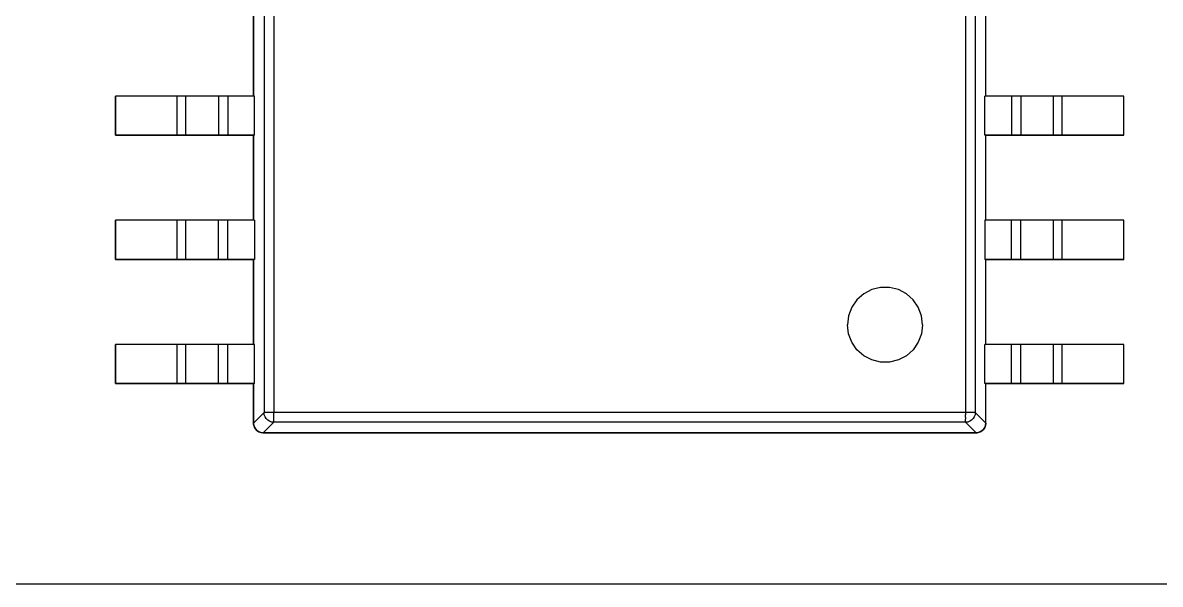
# Model space of a CAD drawing. Header units: inches. Extents: x 5 to 415, y -593 to 71.
# Drawn here: x 108.87 to 132.17, y -504 to -492.51 of the extents above; entities that cross this region are included whole.
import ezdxf

# ---------------------------------------------------------------- set-up
doc = ezdxf.new("R2010")
doc.units = ezdxf.units.IN
doc.header["$MEASUREMENT"] = 0

msp = doc.modelspace()

# ---------------------------------------------------------------- linework, layer by layer
at = {"color": 7, "true_color": 0xffffff}
for p, q in [((113.816, -480.716), (113.816, -500.486)), ((114.014, -480.716), (114.014, -500.486)), ((128.184, -480.716), (128.184, -500.486)), ((128.384, -480.716), (128.384, -500.486)), ((113.6, -492.27), (113.6, -494.01)), ((113.6, -494.01), (113.6, -492.27)), ((128.6, -494.01), (128.6, -492.27)), ((128.6, -494.01), (128.6, -492.27)), ((113.6, -494.01), (110.772, -494.01)), ((110.772, -494.01), (110.772, -494.81)), ((112.036, -494.01), (110.772, -494.01)), ((110.772, -494.81), (110.772, -494.01)), ((112.084, -494.01), (112.036, -494.01)), ((112.036, -494.81), (112.036, -494.01)), ((112.126, -494.01), (112.084, -494.01)), ((112.164, -494.01), (112.126, -494.01)), ((112.194, -494.01), (112.164, -494.01)), ((112.212, -494.01), (112.194, -494.01)), ((112.88, -494.01), (112.212, -494.01)), ((112.212, -494.81), (112.212, -494.01)), ((112.898, -494.01), (112.88, -494.01)), ((112.88, -494.01), (112.88, -494.81)), ((112.922, -494.01), (112.898, -494.01)), ((112.954, -494.01), (112.922, -494.01)), ((112.99, -494.01), (112.954, -494.01)), ((113.03, -494.01), (112.99, -494.01)), ((113.072, -494.01), (113.03, -494.01)), ((113.618, -494.01), (113.072, -494.01)), ((113.072, -494.01), (113.072, -494.81)), ((113.618, -494.81), (113.618, -494.01)), ((129.128, -494.01), (128.582, -494.01)), ((128.582, -494.81), (128.582, -494.01)), ((131.428, -494.01), (128.6, -494.01)), ((129.17, -494.01), (129.128, -494.01)), ((129.128, -494.01), (129.128, -494.81)), ((129.21, -494.01), (129.17, -494.01)), ((129.246, -494.01), (129.21, -494.01)), ((129.278, -494.01), (129.246, -494.01)), ((129.302, -494.01), (129.278, -494.01)), ((129.318, -494.01), (129.302, -494.01)), ((129.986, -494.01), (129.318, -494.01)), ((129.318, -494.01), (129.318, -494.81)), ((130.006, -494.01), (129.986, -494.01)), ((129.986, -494.81), (129.986, -494.01)), ((130.036, -494.01), (130.006, -494.01)), ((130.074, -494.01), (130.036, -494.01)), ((130.116, -494.01), (130.074, -494.01)), ((130.164, -494.01), (130.116, -494.01)), ((131.428, -494.01), (130.164, -494.01)), ((130.164, -494.81), (130.164, -494.01)), ((131.428, -494.81), (131.428, -494.01)), ((131.428, -494.81), (131.428, -494.01)), ((110.772, -494.81), (113.6, -494.81)), ((112.036, -494.81), (110.772, -494.81)), ((112.084, -494.81), (112.036, -494.81)), ((112.126, -494.81), (112.084, -494.81)), ((112.164, -494.81), (112.126, -494.81)), ((112.194, -494.81), (112.164, -494.81)), ((112.212, -494.81), (112.194, -494.81)), ((112.88, -494.81), (112.212, -494.81)), ((112.898, -494.81), (112.88, -494.81)), ((112.922, -494.81), (112.898, -494.81)), ((112.954, -494.81), (112.922, -494.81)), ((112.99, -494.81), (112.954, -494.81)), ((113.03, -494.81), (112.99, -494.81)), ((113.072, -494.81), (113.03, -494.81)), ((113.618, -494.81), (113.072, -494.81)), ((113.6, -494.81), (113.6, -496.55)), ((113.6, -496.55), (113.6, -494.81)), ((129.128, -494.81), (128.582, -494.81)), ((128.6, -496.55), (128.6, -494.81)), ((128.6, -494.81), (131.428, -494.81)), ((128.6, -496.55), (128.6, -494.81)), ((129.17, -494.81), (129.128, -494.81)), ((129.21, -494.81), (129.17, -494.81)), ((129.246, -494.81), (129.21, -494.81)), ((129.278, -494.81), (129.246, -494.81)), ((129.302, -494.81), (129.278, -494.81)), ((129.318, -494.81), (129.302, -494.81)), ((129.986, -494.81), (129.318, -494.81)), ((130.006, -494.81), (129.986, -494.81)), ((130.036, -494.81), (130.006, -494.81)), ((130.074, -494.81), (130.036, -494.81)), ((130.116, -494.81), (130.074, -494.81)), ((130.164, -494.81), (130.116, -494.81)), ((131.428, -494.81), (130.164, -494.81)), ((113.6, -496.55), (110.772, -496.55)), ((110.772, -496.55), (110.772, -497.35)), ((112.036, -496.55), (110.772, -496.55)), ((110.772, -497.35), (110.772, -496.55)), ((112.084, -496.55), (112.036, -496.55)), ((112.036, -497.35), (112.036, -496.55)), ((112.126, -496.55), (112.084, -496.55)), ((112.164, -496.55), (112.126, -496.55)), ((112.194, -496.55), (112.164, -496.55)), ((112.212, -496.55), (112.194, -496.55)), ((112.88, -496.55), (112.212, -496.55)), ((112.212, -497.35), (112.212, -496.55)), ((112.898, -496.55), (112.88, -496.55)), ((112.88, -497.35), (112.88, -496.55)), ((112.922, -496.55), (112.898, -496.55)), ((112.954, -496.55), (112.922, -496.55)), ((112.99, -496.55), (112.954, -496.55)), ((113.03, -496.55), (112.99, -496.55)), ((113.072, -496.55), (113.03, -496.55)), ((113.618, -496.55), (113.072, -496.55)), ((113.072, -497.35), (113.072, -496.55)), ((113.618, -496.55), (113.618, -497.35)), ((129.128, -496.55), (128.582, -496.55)), ((128.582, -496.55), (128.582, -497.35)), ((131.428, -496.55), (128.6, -496.55)), ((129.17, -496.55), (129.128, -496.55)), ((129.128, -497.35), (129.128, -496.55)), ((129.21, -496.55), (129.17, -496.55)), ((129.246, -496.55), (129.21, -496.55)), ((129.278, -496.55), (129.246, -496.55)), ((129.302, -496.55), (129.278, -496.55)), ((129.318, -496.55), (129.302, -496.55)), ((129.986, -496.55), (129.318, -496.55)), ((129.318, -497.35), (129.318, -496.55)), ((130.006, -496.55), (129.986, -496.55)), ((129.986, -497.35), (129.986, -496.55)), ((130.036, -496.55), (130.006, -496.55)), ((130.074, -496.55), (130.036, -496.55)), ((130.116, -496.55), (130.074, -496.55)), ((130.164, -496.55), (130.116, -496.55)), ((131.428, -496.55), (130.164, -496.55)), ((130.164, -497.35), (130.164, -496.55)), ((131.428, -497.35), (131.428, -496.55)), ((131.428, -497.35), (131.428, -496.55)), ((110.772, -497.35), (113.6, -497.35)), ((112.036, -497.35), (110.772, -497.35)), ((112.084, -497.35), (112.036, -497.35)), ((112.126, -497.35), (112.084, -497.35)), ((112.164, -497.35), (112.126, -497.35)), ((112.194, -497.35), (112.164, -497.35)), ((112.212, -497.35), (112.194, -497.35)), ((112.88, -497.35), (112.212, -497.35)), ((112.898, -497.35), (112.88, -497.35)), ((112.922, -497.35), (112.898, -497.35)), ((112.954, -497.35), (112.922, -497.35)), ((112.99, -497.35), (112.954, -497.35)), ((113.03, -497.35), (112.99, -497.35)), ((113.072, -497.35), (113.03, -497.35)), ((113.618, -497.35), (113.072, -497.35)), ((113.6, -497.35), (113.6, -499.09)), ((113.6, -499.09), (113.6, -497.35)), ((129.128, -497.35), (128.582, -497.35)), ((128.6, -499.09), (128.6, -497.35)), ((128.6, -497.35), (131.428, -497.35)), ((128.6, -499.09), (128.6, -497.35)), ((129.17, -497.35), (129.128, -497.35)), ((129.21, -497.35), (129.17, -497.35)), ((129.246, -497.35), (129.21, -497.35)), ((129.278, -497.35), (129.246, -497.35)), ((129.302, -497.35), (129.278, -497.35)), ((129.318, -497.35), (129.302, -497.35)), ((129.986, -497.35), (129.318, -497.35)), ((130.006, -497.35), (129.986, -497.35)), ((130.036, -497.35), (130.006, -497.35)), ((130.074, -497.35), (130.036, -497.35)), ((130.116, -497.35), (130.074, -497.35)), ((130.164, -497.35), (130.116, -497.35)), ((131.428, -497.35), (130.164, -497.35)), ((126.098, -498.056), (125.96, -498.18)), ((126.262, -497.97), (126.098, -498.056)), ((126.442, -497.926), (126.262, -497.97)), ((126.628, -497.926), (126.442, -497.926)), ((126.808, -497.97), (126.628, -497.926)), ((126.972, -498.056), (126.808, -497.97)), ((127.11, -498.18), (126.972, -498.056)), ((125.854, -498.332), (125.788, -498.506)), ((125.96, -498.18), (125.854, -498.332)), ((127.216, -498.332), (127.11, -498.18)), ((127.282, -498.506), (127.216, -498.332)), ((125.788, -498.506), (125.766, -498.69)), ((127.304, -498.69), (127.282, -498.506)), ((125.788, -498.874), (125.766, -498.69)), ((127.304, -498.69), (127.282, -498.874)), ((125.854, -499.046), (125.788, -498.874)), ((125.96, -499.2), (125.854, -499.046)), ((127.216, -499.046), (127.11, -499.2)), ((127.282, -498.874), (127.216, -499.046)), ((113.6, -499.09), (110.772, -499.09)), ((110.772, -499.09), (110.772, -499.89)), ((112.036, -499.09), (110.772, -499.09)), ((110.772, -499.89), (110.772, -499.09)), ((112.084, -499.09), (112.036, -499.09)), ((112.036, -499.89), (112.036, -499.09)), ((112.126, -499.09), (112.084, -499.09)), ((112.164, -499.09), (112.126, -499.09)), ((112.194, -499.09), (112.164, -499.09)), ((112.212, -499.09), (112.194, -499.09)), ((112.88, -499.09), (112.212, -499.09)), ((112.212, -499.89), (112.212, -499.09)), ((112.898, -499.09), (112.88, -499.09)), ((112.88, -499.89), (112.88, -499.09)), ((112.922, -499.09), (112.898, -499.09)), ((112.954, -499.09), (112.922, -499.09)), ((112.99, -499.09), (112.954, -499.09)), ((113.03, -499.09), (112.99, -499.09)), ((113.072, -499.09), (113.03, -499.09)), ((113.618, -499.09), (113.072, -499.09)), ((113.072, -499.89), (113.072, -499.09)), ((113.618, -499.89), (113.618, -499.09)), ((126.098, -499.322), (125.96, -499.2)), ((127.11, -499.2), (126.972, -499.322)), ((129.128, -499.09), (128.582, -499.09)), ((128.582, -499.89), (128.582, -499.09)), ((131.428, -499.09), (128.6, -499.09)), ((129.17, -499.09), (129.128, -499.09)), ((129.128, -499.89), (129.128, -499.09)), ((129.21, -499.09), (129.17, -499.09)), ((129.246, -499.09), (129.21, -499.09)), ((129.278, -499.09), (129.246, -499.09)), ((129.302, -499.09), (129.278, -499.09)), ((129.318, -499.09), (129.302, -499.09)), ((129.986, -499.09), (129.318, -499.09)), ((129.318, -499.89), (129.318, -499.09)), ((130.006, -499.09), (129.986, -499.09)), ((129.986, -499.89), (129.986, -499.09)), ((130.036, -499.09), (130.006, -499.09)), ((130.074, -499.09), (130.036, -499.09)), ((130.116, -499.09), (130.074, -499.09)), ((130.164, -499.09), (130.116, -499.09)), ((131.428, -499.09), (130.164, -499.09)), ((130.164, -499.89), (130.164, -499.09)), ((131.428, -499.89), (131.428, -499.09)), ((131.428, -499.89), (131.428, -499.09)), ((126.262, -499.408), (126.098, -499.322)), ((126.442, -499.452), (126.262, -499.408)), ((126.628, -499.452), (126.442, -499.452)), ((126.808, -499.408), (126.628, -499.452)), ((126.972, -499.322), (126.808, -499.408)), ((110.772, -499.89), (113.6, -499.89)), ((112.036, -499.89), (110.772, -499.89)), ((112.084, -499.89), (112.036, -499.89)), ((112.126, -499.89), (112.084, -499.89)), ((112.164, -499.89), (112.126, -499.89)), ((112.194, -499.89), (112.164, -499.89)), ((112.212, -499.89), (112.194, -499.89)), ((112.88, -499.89), (112.212, -499.89)), ((112.898, -499.89), (112.88, -499.89)), ((112.922, -499.89), (112.898, -499.89)), ((112.954, -499.89), (112.922, -499.89)), ((112.99, -499.89), (112.954, -499.89)), ((113.03, -499.89), (112.99, -499.89)), ((113.072, -499.89), (113.03, -499.89)), ((113.618, -499.89), (113.072, -499.89)), ((113.6, -499.89), (113.6, -500.722)), ((113.6, -500.7), (113.6, -499.89)), ((129.128, -499.89), (128.582, -499.89)), ((128.6, -500.7), (128.6, -499.89)), ((128.6, -499.89), (131.428, -499.89)), ((128.6, -500.7), (128.6, -499.89)), ((129.17, -499.89), (129.128, -499.89)), ((129.21, -499.89), (129.17, -499.89)), ((129.246, -499.89), (129.21, -499.89)), ((129.278, -499.89), (129.246, -499.89)), ((129.302, -499.89), (129.278, -499.89)), ((129.318, -499.89), (129.302, -499.89)), ((129.986, -499.89), (129.318, -499.89)), ((130.006, -499.89), (129.986, -499.89)), ((130.036, -499.89), (130.006, -499.89)), ((130.074, -499.89), (130.036, -499.89)), ((130.116, -499.89), (130.074, -499.89)), ((130.164, -499.89), (130.116, -499.89)), ((131.428, -499.89), (130.164, -499.89)), ((113.816, -500.486), (113.6, -500.7)), ((114.014, -500.684), (113.8, -500.9)), ((113.82, -500.53), (113.816, -500.486)), ((113.826, -500.486), (113.816, -500.486)), ((113.836, -500.572), (113.82, -500.53)), ((113.848, -500.486), (113.826, -500.486)), ((113.86, -500.608), (113.836, -500.572)), ((113.88, -500.486), (113.848, -500.486)), ((113.892, -500.64), (113.86, -500.608)), ((113.92, -500.486), (113.88, -500.486)), ((113.928, -500.664), (113.892, -500.64)), ((113.966, -500.486), (113.92, -500.486)), ((113.97, -500.68), (113.928, -500.664)), ((114.014, -500.486), (113.966, -500.486)), ((114.014, -500.684), (113.97, -500.68)), ((114.014, -500.534), (114.014, -500.486)), ((128.184, -500.486), (114.014, -500.486)), ((114.014, -500.58), (114.014, -500.534)), ((114.014, -500.62), (114.014, -500.58)), ((114.014, -500.652), (114.014, -500.62)), ((114.014, -500.674), (114.014, -500.652)), ((114.014, -500.674), (114.014, -500.684)), ((128.184, -500.684), (114.014, -500.684)), ((128.234, -500.486), (128.184, -500.486)), ((128.184, -500.486), (128.184, -500.534)), ((128.184, -500.58), (128.184, -500.534)), ((128.184, -500.58), (128.184, -500.62)), ((128.184, -500.652), (128.184, -500.62)), ((128.184, -500.674), (128.184, -500.652)), ((128.184, -500.684), (128.184, -500.674)), ((128.228, -500.68), (128.184, -500.684)), ((128.4, -500.9), (128.184, -500.684)), ((128.27, -500.664), (128.228, -500.68)), ((128.28, -500.486), (128.234, -500.486)), ((128.308, -500.64), (128.27, -500.664)), ((128.32, -500.486), (128.28, -500.486)), ((128.34, -500.608), (128.308, -500.64)), ((128.352, -500.486), (128.32, -500.486)), ((128.364, -500.572), (128.34, -500.608)), ((128.374, -500.486), (128.352, -500.486)), ((128.378, -500.53), (128.364, -500.572)), ((128.384, -500.486), (128.374, -500.486)), ((128.384, -500.486), (128.378, -500.53)), ((128.6, -500.7), (128.384, -500.486)), ((113.6, -500.722), (113.6, -500.7)), ((113.6, -500.722), (113.604, -500.742)), ((113.604, -500.742), (113.6, -500.722)), ((113.604, -500.742), (113.618, -500.782)), ((113.618, -500.782), (113.604, -500.742)), ((113.618, -500.782), (113.64, -500.82)), ((113.64, -500.82), (113.618, -500.782)), ((113.64, -500.82), (113.67, -500.852)), ((113.67, -500.852), (113.64, -500.82)), ((113.67, -500.852), (113.706, -500.878)), ((113.706, -500.878), (113.67, -500.852)), ((113.706, -500.878), (113.75, -500.894)), ((113.75, -500.894), (113.706, -500.878)), ((113.75, -500.894), (113.8, -500.9)), ((113.8, -500.9), (113.75, -500.894)), ((113.8, -500.9), (128.422, -500.9)), ((128.4, -500.9), (113.8, -500.9)), ((128.422, -500.9), (128.4, -500.9)), ((128.422, -500.9), (128.442, -500.896)), ((128.442, -500.896), (128.422, -500.9)), ((128.442, -500.896), (128.482, -500.882)), ((128.482, -500.882), (128.442, -500.896)), ((128.482, -500.882), (128.52, -500.86)), ((128.52, -500.86), (128.482, -500.882)), ((128.52, -500.86), (128.552, -500.83)), ((128.552, -500.83), (128.52, -500.86)), ((128.552, -500.83), (128.576, -500.794)), ((128.576, -500.794), (128.552, -500.83)), ((128.576, -500.794), (128.594, -500.75)), ((128.594, -500.75), (128.576, -500.794)), ((128.594, -500.75), (128.6, -500.7)), ((128.6, -500.7), (128.594, -500.75))]:
    msp.add_line(p, q, dxfattribs=at)
at = {"color": 18, "true_color": 0x000000}
for p, q in [((113.816, -480.716), (113.816, -500.486)), ((114.014, -480.716), (114.014, -500.486)), ((128.184, -480.716), (128.184, -500.486)), ((128.384, -480.716), (128.384, -500.486)), ((113.6, -492.27), (113.6, -494.01)), ((113.6, -494.01), (113.6, -492.27)), ((128.6, -494.01), (128.6, -492.27)), ((128.6, -494.01), (128.6, -492.27)), ((113.6, -494.01), (110.772, -494.01)), ((110.772, -494.01), (110.772, -494.81)), ((112.036, -494.01), (110.772, -494.01)), ((110.772, -494.81), (110.772, -494.01)), ((112.084, -494.01), (112.036, -494.01)), ((112.036, -494.81), (112.036, -494.01)), ((112.126, -494.01), (112.084, -494.01)), ((112.164, -494.01), (112.126, -494.01)), ((112.194, -494.01), (112.164, -494.01)), ((112.212, -494.01), (112.194, -494.01)), ((112.88, -494.01), (112.212, -494.01)), ((112.212, -494.81), (112.212, -494.01)), ((112.898, -494.01), (112.88, -494.01)), ((112.88, -494.01), (112.88, -494.81)), ((112.922, -494.01), (112.898, -494.01)), ((112.954, -494.01), (112.922, -494.01)), ((112.99, -494.01), (112.954, -494.01)), ((113.03, -494.01), (112.99, -494.01)), ((113.072, -494.01), (113.03, -494.01)), ((113.618, -494.01), (113.072, -494.01)), ((113.072, -494.01), (113.072, -494.81)), ((113.618, -494.81), (113.618, -494.01)), ((129.128, -494.01), (128.582, -494.01)), ((128.582, -494.81), (128.582, -494.01)), ((131.428, -494.01), (128.6, -494.01)), ((129.17, -494.01), (129.128, -494.01)), ((129.128, -494.01), (129.128, -494.81)), ((129.21, -494.01), (129.17, -494.01)), ((129.246, -494.01), (129.21, -494.01)), ((129.278, -494.01), (129.246, -494.01)), ((129.302, -494.01), (129.278, -494.01)), ((129.318, -494.01), (129.302, -494.01)), ((129.986, -494.01), (129.318, -494.01)), ((129.318, -494.01), (129.318, -494.81)), ((130.006, -494.01), (129.986, -494.01)), ((129.986, -494.81), (129.986, -494.01)), ((130.036, -494.01), (130.006, -494.01)), ((130.074, -494.01), (130.036, -494.01)), ((130.116, -494.01), (130.074, -494.01)), ((130.164, -494.01), (130.116, -494.01)), ((131.428, -494.01), (130.164, -494.01)), ((130.164, -494.81), (130.164, -494.01)), ((131.428, -494.81), (131.428, -494.01)), ((131.428, -494.81), (131.428, -494.01)), ((110.772, -494.81), (113.6, -494.81)), ((112.036, -494.81), (110.772, -494.81)), ((112.084, -494.81), (112.036, -494.81)), ((112.126, -494.81), (112.084, -494.81)), ((112.164, -494.81), (112.126, -494.81)), ((112.194, -494.81), (112.164, -494.81)), ((112.212, -494.81), (112.194, -494.81)), ((112.88, -494.81), (112.212, -494.81)), ((112.898, -494.81), (112.88, -494.81)), ((112.922, -494.81), (112.898, -494.81)), ((112.954, -494.81), (112.922, -494.81)), ((112.99, -494.81), (112.954, -494.81)), ((113.03, -494.81), (112.99, -494.81)), ((113.072, -494.81), (113.03, -494.81)), ((113.618, -494.81), (113.072, -494.81)), ((113.6, -494.81), (113.6, -496.55)), ((113.6, -496.55), (113.6, -494.81)), ((129.128, -494.81), (128.582, -494.81)), ((128.6, -496.55), (128.6, -494.81)), ((128.6, -494.81), (131.428, -494.81)), ((128.6, -496.55), (128.6, -494.81)), ((129.17, -494.81), (129.128, -494.81)), ((129.21, -494.81), (129.17, -494.81)), ((129.246, -494.81), (129.21, -494.81)), ((129.278, -494.81), (129.246, -494.81)), ((129.302, -494.81), (129.278, -494.81)), ((129.318, -494.81), (129.302, -494.81)), ((129.986, -494.81), (129.318, -494.81)), ((130.006, -494.81), (129.986, -494.81)), ((130.036, -494.81), (130.006, -494.81)), ((130.074, -494.81), (130.036, -494.81)), ((130.116, -494.81), (130.074, -494.81)), ((130.164, -494.81), (130.116, -494.81)), ((131.428, -494.81), (130.164, -494.81)), ((113.6, -496.55), (110.772, -496.55)), ((110.772, -496.55), (110.772, -497.35)), ((112.036, -496.55), (110.772, -496.55)), ((110.772, -497.35), (110.772, -496.55)), ((112.084, -496.55), (112.036, -496.55)), ((112.036, -497.35), (112.036, -496.55)), ((112.126, -496.55), (112.084, -496.55)), ((112.164, -496.55), (112.126, -496.55)), ((112.194, -496.55), (112.164, -496.55)), ((112.212, -496.55), (112.194, -496.55)), ((112.88, -496.55), (112.212, -496.55)), ((112.212, -497.35), (112.212, -496.55)), ((112.898, -496.55), (112.88, -496.55)), ((112.88, -497.35), (112.88, -496.55)), ((112.922, -496.55), (112.898, -496.55)), ((112.954, -496.55), (112.922, -496.55)), ((112.99, -496.55), (112.954, -496.55)), ((113.03, -496.55), (112.99, -496.55)), ((113.072, -496.55), (113.03, -496.55)), ((113.618, -496.55), (113.072, -496.55)), ((113.072, -497.35), (113.072, -496.55)), ((113.618, -496.55), (113.618, -497.35)), ((129.128, -496.55), (128.582, -496.55)), ((128.582, -496.55), (128.582, -497.35)), ((131.428, -496.55), (128.6, -496.55)), ((129.17, -496.55), (129.128, -496.55)), ((129.128, -497.35), (129.128, -496.55)), ((129.21, -496.55), (129.17, -496.55)), ((129.246, -496.55), (129.21, -496.55)), ((129.278, -496.55), (129.246, -496.55)), ((129.302, -496.55), (129.278, -496.55)), ((129.318, -496.55), (129.302, -496.55)), ((129.986, -496.55), (129.318, -496.55)), ((129.318, -497.35), (129.318, -496.55)), ((130.006, -496.55), (129.986, -496.55)), ((129.986, -497.35), (129.986, -496.55)), ((130.036, -496.55), (130.006, -496.55)), ((130.074, -496.55), (130.036, -496.55)), ((130.116, -496.55), (130.074, -496.55)), ((130.164, -496.55), (130.116, -496.55)), ((131.428, -496.55), (130.164, -496.55)), ((130.164, -497.35), (130.164, -496.55)), ((131.428, -497.35), (131.428, -496.55)), ((131.428, -497.35), (131.428, -496.55)), ((110.772, -497.35), (113.6, -497.35)), ((112.036, -497.35), (110.772, -497.35)), ((112.084, -497.35), (112.036, -497.35)), ((112.126, -497.35), (112.084, -497.35)), ((112.164, -497.35), (112.126, -497.35)), ((112.194, -497.35), (112.164, -497.35)), ((112.212, -497.35), (112.194, -497.35)), ((112.88, -497.35), (112.212, -497.35)), ((112.898, -497.35), (112.88, -497.35)), ((112.922, -497.35), (112.898, -497.35)), ((112.954, -497.35), (112.922, -497.35)), ((112.99, -497.35), (112.954, -497.35)), ((113.03, -497.35), (112.99, -497.35)), ((113.072, -497.35), (113.03, -497.35)), ((113.618, -497.35), (113.072, -497.35)), ((113.6, -497.35), (113.6, -499.09)), ((113.6, -499.09), (113.6, -497.35)), ((129.128, -497.35), (128.582, -497.35)), ((128.6, -499.09), (128.6, -497.35)), ((128.6, -497.35), (131.428, -497.35)), ((128.6, -499.09), (128.6, -497.35)), ((129.17, -497.35), (129.128, -497.35)), ((129.21, -497.35), (129.17, -497.35)), ((129.246, -497.35), (129.21, -497.35)), ((129.278, -497.35), (129.246, -497.35)), ((129.302, -497.35), (129.278, -497.35)), ((129.318, -497.35), (129.302, -497.35)), ((129.986, -497.35), (129.318, -497.35)), ((130.006, -497.35), (129.986, -497.35)), ((130.036, -497.35), (130.006, -497.35)), ((130.074, -497.35), (130.036, -497.35)), ((130.116, -497.35), (130.074, -497.35)), ((130.164, -497.35), (130.116, -497.35)), ((131.428, -497.35), (130.164, -497.35)), ((126.098, -498.056), (125.96, -498.18)), ((126.262, -497.97), (126.098, -498.056)), ((126.442, -497.926), (126.262, -497.97)), ((126.628, -497.926), (126.442, -497.926)), ((126.808, -497.97), (126.628, -497.926)), ((126.972, -498.056), (126.808, -497.97)), ((127.11, -498.18), (126.972, -498.056)), ((125.854, -498.332), (125.788, -498.506)), ((125.96, -498.18), (125.854, -498.332)), ((127.216, -498.332), (127.11, -498.18)), ((127.282, -498.506), (127.216, -498.332)), ((125.788, -498.506), (125.766, -498.69)), ((127.304, -498.69), (127.282, -498.506)), ((125.788, -498.874), (125.766, -498.69)), ((127.304, -498.69), (127.282, -498.874)), ((125.854, -499.046), (125.788, -498.874)), ((125.96, -499.2), (125.854, -499.046)), ((127.216, -499.046), (127.11, -499.2)), ((127.282, -498.874), (127.216, -499.046)), ((113.6, -499.09), (110.772, -499.09)), ((110.772, -499.09), (110.772, -499.89)), ((112.036, -499.09), (110.772, -499.09)), ((110.772, -499.89), (110.772, -499.09)), ((112.084, -499.09), (112.036, -499.09)), ((112.036, -499.89), (112.036, -499.09)), ((112.126, -499.09), (112.084, -499.09)), ((112.164, -499.09), (112.126, -499.09)), ((112.194, -499.09), (112.164, -499.09)), ((112.212, -499.09), (112.194, -499.09)), ((112.88, -499.09), (112.212, -499.09)), ((112.212, -499.89), (112.212, -499.09)), ((112.898, -499.09), (112.88, -499.09)), ((112.88, -499.89), (112.88, -499.09)), ((112.922, -499.09), (112.898, -499.09)), ((112.954, -499.09), (112.922, -499.09)), ((112.99, -499.09), (112.954, -499.09)), ((113.03, -499.09), (112.99, -499.09)), ((113.072, -499.09), (113.03, -499.09)), ((113.618, -499.09), (113.072, -499.09)), ((113.072, -499.89), (113.072, -499.09)), ((113.618, -499.89), (113.618, -499.09)), ((126.098, -499.322), (125.96, -499.2)), ((127.11, -499.2), (126.972, -499.322)), ((129.128, -499.09), (128.582, -499.09)), ((128.582, -499.89), (128.582, -499.09)), ((131.428, -499.09), (128.6, -499.09)), ((129.17, -499.09), (129.128, -499.09)), ((129.128, -499.89), (129.128, -499.09)), ((129.21, -499.09), (129.17, -499.09)), ((129.246, -499.09), (129.21, -499.09)), ((129.278, -499.09), (129.246, -499.09)), ((129.302, -499.09), (129.278, -499.09)), ((129.318, -499.09), (129.302, -499.09)), ((129.986, -499.09), (129.318, -499.09)), ((129.318, -499.89), (129.318, -499.09)), ((130.006, -499.09), (129.986, -499.09)), ((129.986, -499.89), (129.986, -499.09)), ((130.036, -499.09), (130.006, -499.09)), ((130.074, -499.09), (130.036, -499.09)), ((130.116, -499.09), (130.074, -499.09)), ((130.164, -499.09), (130.116, -499.09)), ((131.428, -499.09), (130.164, -499.09)), ((130.164, -499.89), (130.164, -499.09)), ((131.428, -499.89), (131.428, -499.09)), ((131.428, -499.89), (131.428, -499.09)), ((126.262, -499.408), (126.098, -499.322)), ((126.442, -499.452), (126.262, -499.408)), ((126.628, -499.452), (126.442, -499.452)), ((126.808, -499.408), (126.628, -499.452)), ((126.972, -499.322), (126.808, -499.408)), ((110.772, -499.89), (113.6, -499.89)), ((112.036, -499.89), (110.772, -499.89)), ((112.084, -499.89), (112.036, -499.89)), ((112.126, -499.89), (112.084, -499.89)), ((112.164, -499.89), (112.126, -499.89)), ((112.194, -499.89), (112.164, -499.89)), ((112.212, -499.89), (112.194, -499.89)), ((112.88, -499.89), (112.212, -499.89)), ((112.898, -499.89), (112.88, -499.89)), ((112.922, -499.89), (112.898, -499.89)), ((112.954, -499.89), (112.922, -499.89)), ((112.99, -499.89), (112.954, -499.89)), ((113.03, -499.89), (112.99, -499.89)), ((113.072, -499.89), (113.03, -499.89)), ((113.618, -499.89), (113.072, -499.89)), ((113.6, -499.89), (113.6, -500.722)), ((113.6, -500.7), (113.6, -499.89)), ((129.128, -499.89), (128.582, -499.89)), ((128.6, -500.7), (128.6, -499.89)), ((128.6, -499.89), (131.428, -499.89)), ((128.6, -500.7), (128.6, -499.89)), ((129.17, -499.89), (129.128, -499.89)), ((129.21, -499.89), (129.17, -499.89)), ((129.246, -499.89), (129.21, -499.89)), ((129.278, -499.89), (129.246, -499.89)), ((129.302, -499.89), (129.278, -499.89)), ((129.318, -499.89), (129.302, -499.89)), ((129.986, -499.89), (129.318, -499.89)), ((130.006, -499.89), (129.986, -499.89)), ((130.036, -499.89), (130.006, -499.89)), ((130.074, -499.89), (130.036, -499.89)), ((130.116, -499.89), (130.074, -499.89)), ((130.164, -499.89), (130.116, -499.89)), ((131.428, -499.89), (130.164, -499.89)), ((113.816, -500.486), (113.6, -500.7)), ((114.014, -500.684), (113.8, -500.9)), ((113.82, -500.53), (113.816, -500.486)), ((113.826, -500.486), (113.816, -500.486)), ((113.836, -500.572), (113.82, -500.53)), ((113.848, -500.486), (113.826, -500.486)), ((113.86, -500.608), (113.836, -500.572)), ((113.88, -500.486), (113.848, -500.486)), ((113.892, -500.64), (113.86, -500.608)), ((113.92, -500.486), (113.88, -500.486)), ((113.928, -500.664), (113.892, -500.64)), ((113.966, -500.486), (113.92, -500.486)), ((113.97, -500.68), (113.928, -500.664)), ((114.014, -500.486), (113.966, -500.486)), ((114.014, -500.684), (113.97, -500.68)), ((114.014, -500.534), (114.014, -500.486)), ((128.184, -500.486), (114.014, -500.486)), ((114.014, -500.58), (114.014, -500.534)), ((114.014, -500.62), (114.014, -500.58)), ((114.014, -500.652), (114.014, -500.62)), ((114.014, -500.674), (114.014, -500.652)), ((114.014, -500.674), (114.014, -500.684)), ((128.184, -500.684), (114.014, -500.684)), ((128.234, -500.486), (128.184, -500.486)), ((128.184, -500.486), (128.184, -500.534)), ((128.184, -500.58), (128.184, -500.534)), ((128.184, -500.58), (128.184, -500.62)), ((128.184, -500.652), (128.184, -500.62)), ((128.184, -500.674), (128.184, -500.652)), ((128.184, -500.684), (128.184, -500.674)), ((128.228, -500.68), (128.184, -500.684)), ((128.4, -500.9), (128.184, -500.684)), ((128.27, -500.664), (128.228, -500.68)), ((128.28, -500.486), (128.234, -500.486)), ((128.308, -500.64), (128.27, -500.664)), ((128.32, -500.486), (128.28, -500.486)), ((128.34, -500.608), (128.308, -500.64)), ((128.352, -500.486), (128.32, -500.486)), ((128.364, -500.572), (128.34, -500.608)), ((128.374, -500.486), (128.352, -500.486)), ((128.378, -500.53), (128.364, -500.572)), ((128.384, -500.486), (128.374, -500.486)), ((128.384, -500.486), (128.378, -500.53)), ((128.6, -500.7), (128.384, -500.486)), ((113.6, -500.722), (113.6, -500.7)), ((113.6, -500.722), (113.604, -500.742)), ((113.604, -500.742), (113.6, -500.722)), ((113.604, -500.742), (113.618, -500.782)), ((113.618, -500.782), (113.604, -500.742)), ((113.618, -500.782), (113.64, -500.82)), ((113.64, -500.82), (113.618, -500.782)), ((113.64, -500.82), (113.67, -500.852)), ((113.67, -500.852), (113.64, -500.82)), ((113.67, -500.852), (113.706, -500.878)), ((113.706, -500.878), (113.67, -500.852)), ((113.706, -500.878), (113.75, -500.894)), ((113.75, -500.894), (113.706, -500.878)), ((113.75, -500.894), (113.8, -500.9)), ((113.8, -500.9), (113.75, -500.894)), ((113.8, -500.9), (128.422, -500.9)), ((128.4, -500.9), (113.8, -500.9)), ((128.422, -500.9), (128.4, -500.9)), ((128.422, -500.9), (128.442, -500.896)), ((128.442, -500.896), (128.422, -500.9)), ((128.442, -500.896), (128.482, -500.882)), ((128.482, -500.882), (128.442, -500.896)), ((128.482, -500.882), (128.52, -500.86)), ((128.52, -500.86), (128.482, -500.882)), ((128.52, -500.86), (128.552, -500.83)), ((128.552, -500.83), (128.52, -500.86)), ((128.552, -500.83), (128.576, -500.794)), ((128.576, -500.794), (128.552, -500.83)), ((128.576, -500.794), (128.594, -500.75)), ((128.594, -500.75), (128.576, -500.794)), ((128.594, -500.75), (128.6, -500.7)), ((128.6, -500.7), (128.594, -500.75)), ((152, -504), (78, -504))]:
    msp.add_line(p, q, dxfattribs=at)

doc.saveas('drawing.dxf')
